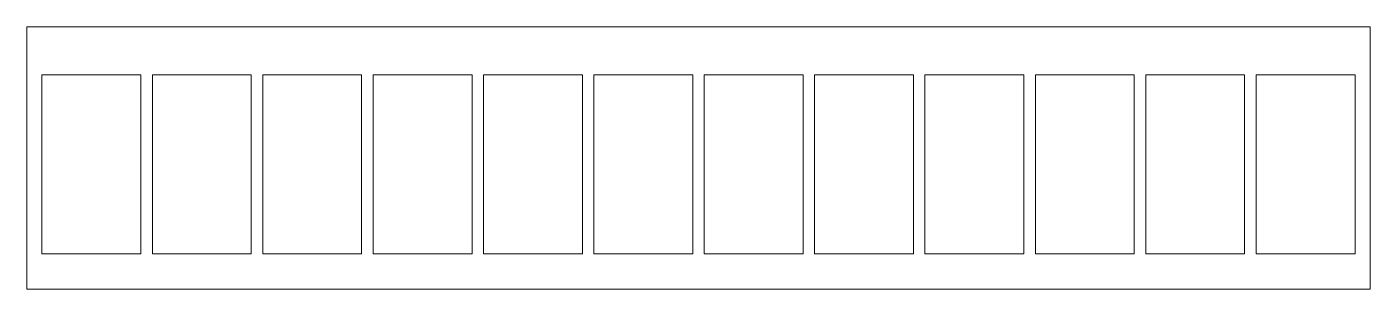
# Model space of a CAD drawing. Header units: millimetres. Extents: x -176 to 469, y 46 to 172.
import ezdxf

# ---------------------------------------------------------------- set-up
doc = ezdxf.new("R2010")
doc.units = ezdxf.units.MM
doc.layers.add('VISIBLE', color=7, linetype='Continuous', lineweight=0)

msp = doc.modelspace()

# ---------------------------------------------------------------- linework, layer by layer
at = {"layer": 'VISIBLE'}
for p, q in [((-175.91, 171.98), (469.09, 171.98)), ((-175.91, 45.98), (-175.91, 171.98)), ((469.09, 171.98), (469.09, 45.98)), ((-168.66, 148.98), (-121.16, 148.98)), ((-168.66, 62.98), (-168.66, 148.98)), ((-121.16, 148.98), (-121.16, 62.98)), ((-115.66, 148.98), (-68.16, 148.98)), ((-115.66, 62.98), (-115.66, 148.98)), ((-68.16, 148.98), (-68.16, 62.98)), ((-62.66, 62.98), (-62.66, 148.98)), ((-62.66, 148.98), (-15.16, 148.98)), ((-15.16, 148.98), (-15.16, 62.98)), ((-9.66, 148.98), (37.84, 148.98)), ((-9.66, 62.98), (-9.66, 148.98)), ((37.84, 148.98), (37.84, 62.98)), ((43.34, 148.98), (90.84, 148.98)), ((43.34, 62.98), (43.34, 148.98)), ((90.84, 148.98), (90.84, 62.98)), ((96.34, 148.98), (143.84, 148.98)), ((96.34, 62.98), (96.34, 148.98)), ((143.84, 148.98), (143.84, 62.98)), ((149.34, 148.98), (196.84, 148.98)), ((149.34, 62.98), (149.34, 148.98)), ((196.84, 148.98), (196.84, 62.98)), ((202.34, 148.98), (249.84, 148.98)), ((202.34, 62.98), (202.34, 148.98)), ((249.84, 148.98), (249.84, 62.98)), ((255.34, 62.98), (255.34, 148.98)), ((255.34, 148.98), (302.84, 148.98)), ((302.84, 148.98), (302.84, 62.98)), ((308.34, 62.98), (308.34, 148.98)), ((308.34, 148.98), (355.84, 148.98)), ((355.84, 148.98), (355.84, 62.98)), ((361.34, 148.98), (408.84, 148.98)), ((361.34, 62.98), (361.34, 148.98)), ((408.84, 148.98), (408.84, 62.98)), ((414.34, 62.98), (414.34, 148.98)), ((414.34, 148.98), (461.84, 148.98)), ((461.84, 148.98), (461.84, 62.98)), ((-121.16, 62.98), (-168.66, 62.98)), ((-68.16, 62.98), (-115.66, 62.98)), ((-15.16, 62.98), (-62.66, 62.98)), ((37.84, 62.98), (-9.66, 62.98)), ((90.84, 62.98), (43.34, 62.98)), ((143.84, 62.98), (96.34, 62.98)), ((196.84, 62.98), (149.34, 62.98)), ((249.84, 62.98), (202.34, 62.98)), ((302.84, 62.98), (255.34, 62.98)), ((355.84, 62.98), (308.34, 62.98)), ((408.84, 62.98), (361.34, 62.98)), ((461.84, 62.98), (414.34, 62.98)), ((469.09, 45.98), (-175.91, 45.98))]:
    msp.add_line(p, q, dxfattribs=at)

doc.saveas('drawing.dxf')
